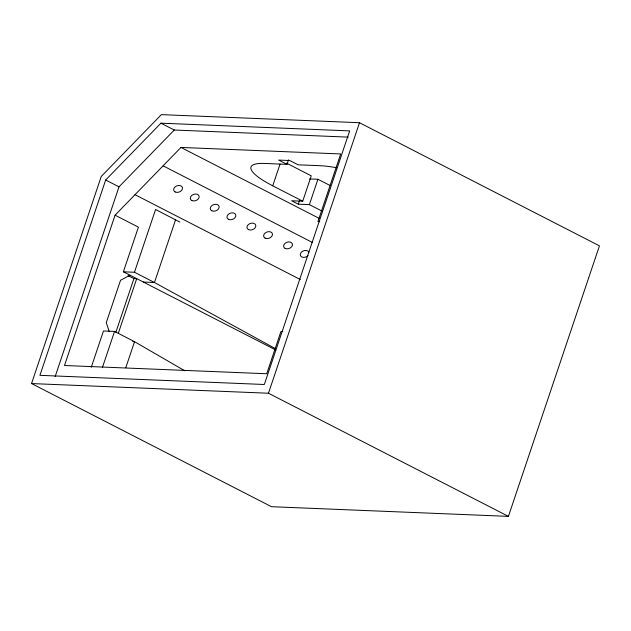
<?xml version="1.0" encoding="UTF-8"?>
<svg xmlns="http://www.w3.org/2000/svg" width="631" height="631" viewBox="0 0 631 631"><rect width="100%" height="100%" fill="white"/><g stroke="black" fill="none" stroke-linecap="round" stroke-linejoin="round"><path stroke-width="0.95" d="M31.55 383.561L101.252 176.451L161.37 114.629L359.504 122.714L599.45 245.853L508.412 516.371L271.496 506.701L31.55 383.561L268.467 393.231L508.412 516.371M105.669 180.009L39.934 375.335L264.326 384.492L349.677 130.885L160.937 123.179L105.669 180.009L118.999 186.847L174.266 130.025L348.257 137.124M55.142 376.597L118.999 186.847M319.775 221.662L317.929 221.584L340.693 153.956L180.971 147.433L115.079 215.187L64.496 365.499L266.724 373.749L280.945 331.48L282.791 331.559M91.266 367.242L103.468 330.975L114.55 331.425L134.545 341.686L184.788 370.791M275.81 350.016L123.384 271.795L138.41 227.16L115.079 215.187M102.348 367.692L114.55 331.425M123.384 271.795L134.466 272.253L155.589 209.484L179.906 222.112M115.867 332.253L133.914 278.626L136.714 278.642L118.36 333.192M125.782 367.723L134.545 341.686L132.699 341.608M175.584 219.746L154.461 282.514L143.379 282.057M286.403 163.09L311.257 175.844L302.722 201.202L272.726 185.814L280.046 164.076M272.726 185.814A63.857 13.385 18.6 0 1 264.854 163.453L287.018 164.36L288.541 159.832M302.722 201.202L291.64 200.753L298.305 204.176L299.528 200.548M298.305 204.176L309.387 204.625L317.921 179.267L329.918 185.419M268.467 393.231L359.504 122.714M130.049 275.219L120.545 280.251L106.284 322.622L109.25 331.677M309.608 178.928L317.921 179.267M287.018 164.36L278.681 160.085L289.763 160.534L298.1 164.809L320.256 165.716A63.857 13.385 18.6 0 1 336.662 167.759M160.937 123.179L174.266 130.025M309.387 204.625L322.236 211.219M180.971 147.433L319.191 218.365M163.082 165.827L312.676 242.596M135.01 194.695L300.348 279.541M134.466 272.253L154.461 282.514L275.447 348.667M128.077 275.637L133.914 278.626M308.038 255.634A4.559 3.297 -19.6 0 1 301.247 256.596A4.559 3.297 -19.6 0 1 302.58 251.288A4.559 3.297 -19.6 0 1 308.914 252.171M285.117 248.385A4.559 3.297 -19.6 0 0 292.398 245.349A4.559 3.297 -19.6 0 0 286.624 242.383A4.559 3.297 -19.6 0 0 285.117 248.385M265.123 238.124A4.559 3.297 -19.6 0 0 272.403 235.087A4.559 3.297 -19.6 0 0 266.629 232.121A4.559 3.297 -19.6 0 0 265.123 238.124M248.456 229.574A4.559 3.297 -19.6 0 0 255.736 226.537A4.559 3.297 -19.6 0 0 249.971 223.571A4.559 3.297 -19.6 0 0 248.456 229.574M228.461 219.312A4.559 3.297 -19.6 0 0 235.742 216.275A4.559 3.297 -19.6 0 0 229.968 213.31A4.559 3.297 -19.6 0 0 228.461 219.312M211.803 210.762A4.559 3.297 -19.6 0 0 219.083 207.717A4.559 3.297 -19.6 0 0 213.31 204.76A4.559 3.297 -19.6 0 0 211.803 210.762M191.8 200.5A4.559 3.297 -19.6 0 0 199.088 197.464A4.559 3.297 -19.6 0 0 193.315 194.498A4.559 3.297 -19.6 0 0 191.8 200.5M175.142 191.95A4.559 3.297 -19.6 0 0 182.422 188.906A4.559 3.297 -19.6 0 0 176.648 185.948A4.559 3.297 -19.6 0 0 175.142 191.95"/></g></svg>
